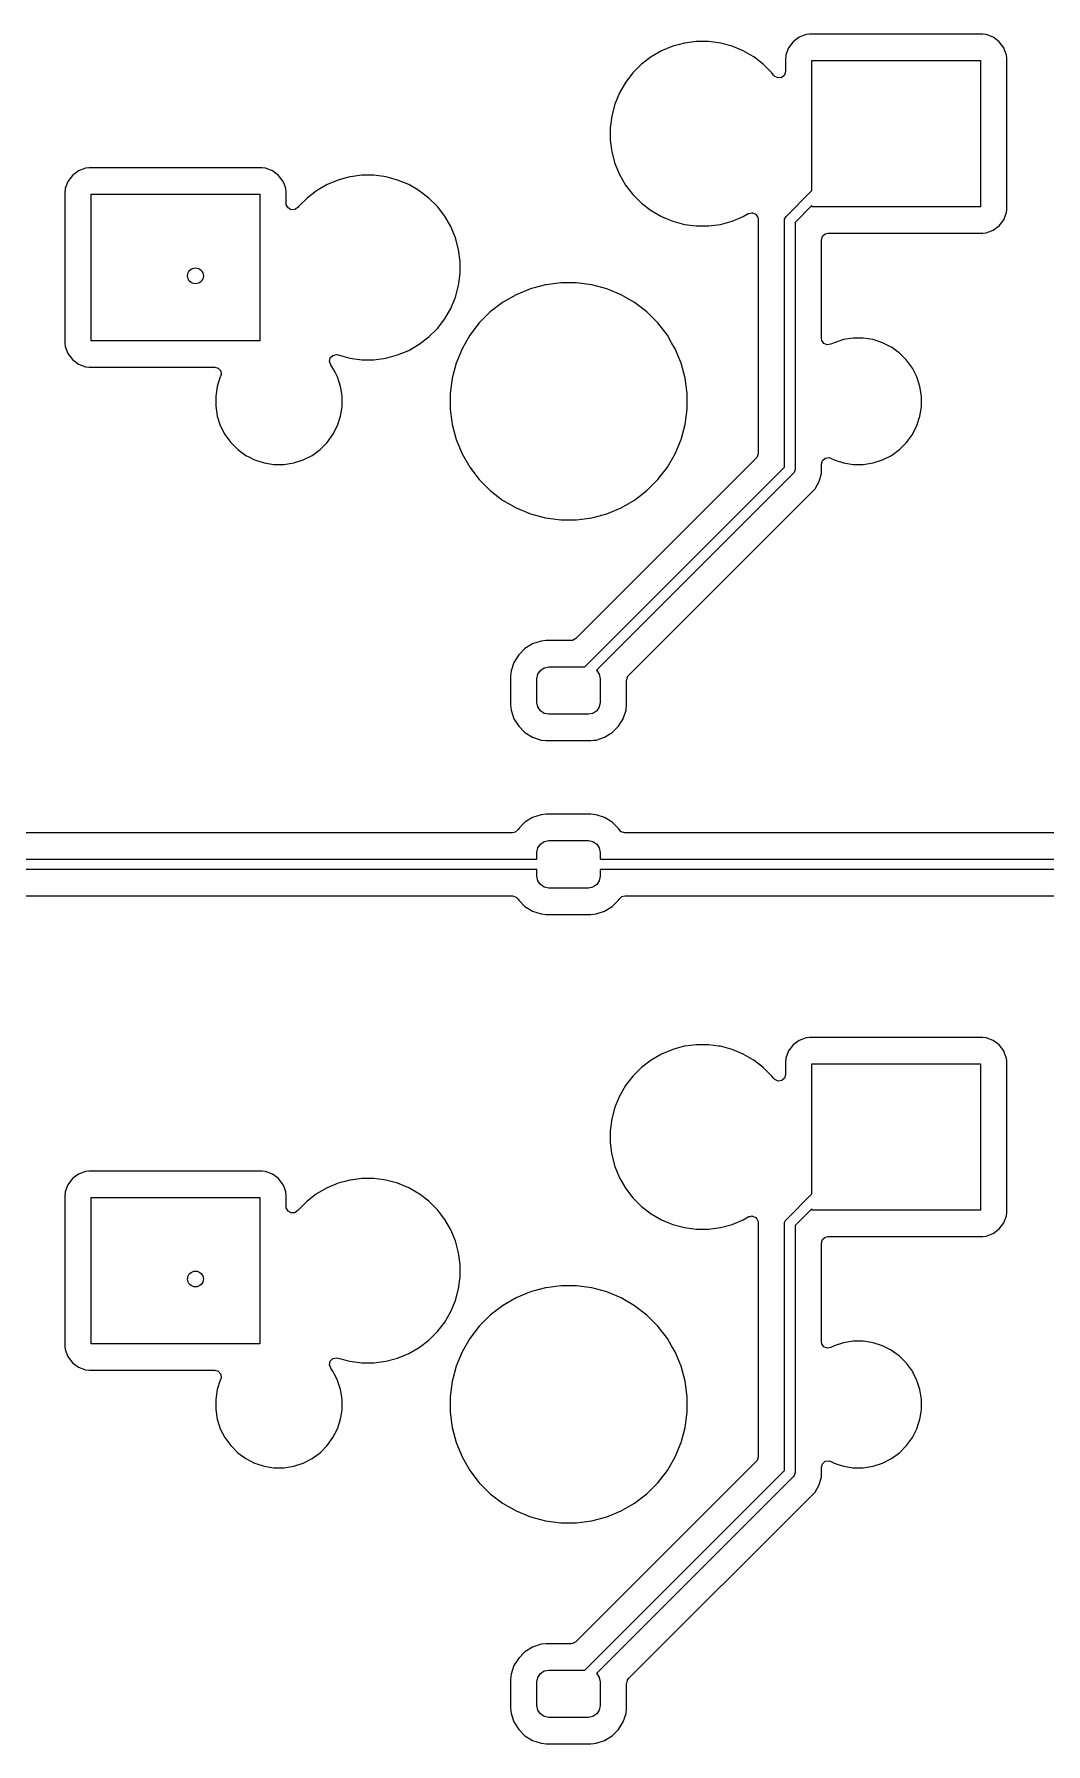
# Model space of a CAD drawing. Extents: x 101 to 185, y -154 to -35.
# Drawn here: x 142.25 to 161.46, y -130.27 to -97.8 of the extents above; entities that cross this region are included whole.
import ezdxf

# ---------------------------------------------------------------- set-up
doc = ezdxf.new("R2010")
doc.units = 0
doc.layers.add('BLACK', color=7, linetype='CONTINUOUS')

msp = doc.modelspace()

# ---------------------------------------------------------------- linework, layer by layer
at = {"layer": 'BLACK', "linetype": 'CONTINUOUS'}
for p, q in [((154.376112, -98.033842), (154.164123, -98.12165)), ((154.504076, -97.999554), (154.376112, -98.033842)), ((154.597762, -97.974452), (154.504076, -97.999554)), ((154.608715, -97.973009), (154.597762, -97.974452)), ((154.825258, -97.9445), (154.608715, -97.973009)), ((154.825266, -97.9445), (154.825258, -97.9445)), ((155.054734, -97.9445), (154.825266, -97.9445)), ((155.054741, -97.9445), (155.054734, -97.9445)), ((155.244215, -97.969446), (155.054741, -97.9445)), ((155.282238, -97.974452), (155.244215, -97.969446)), ((155.503887, -98.033842), (155.282238, -97.974452)), ((155.715876, -98.12165), (155.503887, -98.033842)), ((156.662452, -97.947455), (156.576206, -98.062664)), ((156.662455, -97.947452), (156.662452, -97.947455)), ((156.777664, -97.861206), (156.662455, -97.947452)), ((156.777671, -97.861202), (156.777664, -97.861206)), ((156.912516, -97.810908), (156.777671, -97.861202)), ((156.972123, -97.804501), (156.912516, -97.810908)), ((156.972129, -97.8045), (156.972123, -97.804501)), ((160.267864, -97.8045), (156.972129, -97.8045)), ((160.267873, -97.8045), (160.267864, -97.8045)), ((160.267881, -97.8045), (160.267873, -97.8045)), ((160.267883, -97.804501), (160.267881, -97.8045)), ((160.327483, -97.810908), (160.267883, -97.804501)), ((160.462328, -97.861202), (160.327482, -97.810908)), ((160.327482, -97.810908), (160.327483, -97.810908)), ((160.462335, -97.861206), (160.462328, -97.861202)), ((160.577544, -97.947452), (160.462335, -97.861206)), ((160.577547, -97.947455), (160.577544, -97.947452)), ((160.663793, -98.062664), (160.577547, -97.947455)), ((153.965382, -98.236392), (153.783338, -98.376081)), ((154.164109, -98.121657), (153.965382, -98.236392)), ((154.164123, -98.12165), (154.164109, -98.121657)), ((155.715888, -98.121656), (155.715876, -98.12165)), ((155.847283, -98.197517), (155.715888, -98.121656)), ((155.914617, -98.236392), (155.847283, -98.197517)), ((156.096661, -98.376081), (155.914617, -98.236392)), ((156.519501, -98.257123), (156.5195, -98.257135)), ((156.5195, -98.257135), (156.5195, -98.512642)), ((156.521729, -98.236392), (156.519501, -98.257123)), ((156.525908, -98.197517), (156.521729, -98.236392)), ((156.576202, -98.062671), (156.525908, -98.197517)), ((156.576206, -98.062664), (156.576202, -98.062671)), ((157.02, -100.775578), (157.02, -98.305)), ((157.02, -98.305), (160.22, -98.305)), ((160.22, -98.305), (160.22, -101.085)), ((160.663797, -98.062671), (160.663793, -98.062664)), ((160.685794, -98.12165), (160.663797, -98.062671)), ((160.714091, -98.197517), (160.685794, -98.12165)), ((160.720497, -98.257116), (160.714091, -98.197517)), ((160.720498, -98.257123), (160.720497, -98.257116)), ((160.720499, -98.257129), (160.720498, -98.257123)), ((160.720499, -99.580266), (160.720499, -98.257129)), ((153.621081, -98.538338), (153.481392, -98.720382)), ((153.783338, -98.376081), (153.621081, -98.538338)), ((156.09667, -98.376089), (156.096661, -98.376081)), ((156.258912, -98.538331), (156.09667, -98.376089)), ((156.258915, -98.538335), (156.258912, -98.538331)), ((156.258919, -98.538339), (156.258915, -98.538335)), ((156.290642, -98.579681), (156.258919, -98.538339)), ((156.297125, -98.58813), (156.290642, -98.579681)), ((156.314297, -98.606355), (156.297125, -98.58813)), ((156.377853, -98.63538), (156.314297, -98.606355)), ((156.447011, -98.625436), (156.377853, -98.63538)), ((156.499815, -98.579681), (156.447011, -98.625436)), ((156.5195, -98.512642), (156.499815, -98.579681)), ((153.36665, -98.919123), (153.278842, -99.131112)), ((153.366657, -98.919109), (153.36665, -98.919123)), ((153.481392, -98.720382), (153.366657, -98.919109)), ((153.278842, -99.131112), (153.219453, -99.352759)), ((153.219451, -99.35277), (153.1895, -99.580258)), ((153.1895, -99.580258), (153.1895, -99.809741)), ((153.219453, -99.352759), (153.219451, -99.35277)), ((160.7205, -100.797135), (160.720499, -99.580266)), ((153.1895, -99.809741), (153.214446, -99.999215)), ((153.214446, -99.999215), (153.219452, -100.037238)), ((153.219452, -100.037238), (153.219453, -100.03724)), ((153.219453, -100.03724), (153.278842, -100.258887)), ((153.278842, -100.258887), (153.36665, -100.470876)), ((142.893202, -100.602671), (142.842908, -100.737517)), ((142.893206, -100.602664), (142.893202, -100.602671)), ((142.979452, -100.487455), (142.893206, -100.602664)), ((142.979455, -100.487452), (142.979452, -100.487455)), ((143.094664, -100.401206), (142.979455, -100.487452)), ((143.094671, -100.401202), (143.094664, -100.401206)), ((143.229516, -100.350908), (143.094671, -100.401202)), ((143.289123, -100.344501), (143.229516, -100.350908)), ((143.289129, -100.3445), (143.289123, -100.344501)), ((146.584864, -100.3445), (143.289129, -100.3445)), ((146.584873, -100.3445), (146.584864, -100.3445)), ((146.584881, -100.3445), (146.584873, -100.3445)), ((146.584883, -100.344501), (146.584881, -100.3445)), ((146.644483, -100.350908), (146.584883, -100.344501)), ((146.779328, -100.401202), (146.644482, -100.350908)), ((146.644482, -100.350908), (146.644483, -100.350908)), ((146.779335, -100.401206), (146.779328, -100.401202)), ((146.894544, -100.487452), (146.779335, -100.401206)), ((146.894547, -100.487455), (146.894544, -100.487452)), ((146.980793, -100.602664), (146.894547, -100.487455)), ((146.980797, -100.602671), (146.980793, -100.602664)), ((147.002794, -100.66165), (146.980797, -100.602671)), ((148.026112, -100.573842), (147.814123, -100.66165)), ((148.154076, -100.539554), (148.026112, -100.573842)), ((148.247762, -100.514452), (148.154076, -100.539554)), ((148.258715, -100.513009), (148.247762, -100.514452)), ((148.475258, -100.4845), (148.258715, -100.513009)), ((148.475266, -100.4845), (148.475258, -100.4845)), ((148.704734, -100.4845), (148.475266, -100.4845)), ((148.704741, -100.4845), (148.704734, -100.4845)), ((148.894215, -100.509446), (148.704741, -100.4845)), ((148.932238, -100.514452), (148.894215, -100.509446)), ((149.133069, -100.568264), (148.932238, -100.514452)), ((149.153887, -100.573842), (149.133069, -100.568264)), ((149.365876, -100.66165), (149.153887, -100.573842)), ((153.36665, -100.470876), (153.366657, -100.47089)), ((153.366657, -100.47089), (153.481392, -100.669617)), ((142.836501, -100.797123), (142.8365, -100.797135)), ((142.8365, -100.797135), (142.8365, -103.67287)), ((142.838729, -100.776392), (142.836501, -100.797123)), ((142.842908, -100.737517), (142.838729, -100.776392)), ((143.337, -103.625), (143.337, -100.845)), ((143.337, -100.845), (146.537, -100.845)), ((146.537, -100.845), (146.537, -103.625)), ((147.031091, -100.737517), (147.002794, -100.66165)), ((147.037497, -100.797116), (147.031091, -100.737517)), ((147.037498, -100.797123), (147.037497, -100.797116)), ((147.037499, -100.797129), (147.037498, -100.797123)), ((147.037499, -101.017457), (147.037499, -100.797129)), ((147.433338, -100.916081), (147.271089, -101.07833)), ((147.615382, -100.776392), (147.433338, -100.916081)), ((147.814109, -100.661657), (147.615382, -100.776392)), ((147.814123, -100.66165), (147.814109, -100.661657)), ((149.365888, -100.661656), (149.365876, -100.66165)), ((149.53738, -100.760667), (149.365888, -100.661656)), ((149.564617, -100.776392), (149.53738, -100.760667)), ((149.746661, -100.916081), (149.564617, -100.776392)), ((149.74667, -100.916089), (149.746661, -100.916081)), ((149.908911, -101.07833), (149.74667, -100.916089)), ((153.481392, -100.669617), (153.621081, -100.851661)), ((153.621081, -100.851661), (153.621089, -100.85167)), ((153.621089, -100.85167), (153.78333, -101.013911)), ((156.528289, -101.267289), (157.02, -100.775578)), ((160.7205, -101.132873), (160.7205, -100.797135)), ((147.040027, -101.04237), (147.037499, -101.017457)), ((147.072779, -101.104087), (147.040027, -101.04237)), ((147.133699, -101.138301), (147.072779, -101.104087)), ((147.203445, -101.134147), (147.133699, -101.138301)), ((147.259872, -101.092946), (147.203445, -101.134147)), ((147.271081, -101.078339), (147.259872, -101.092946)), ((147.271082, -101.078338), (147.271081, -101.078339)), ((147.271087, -101.078331), (147.271082, -101.078338)), ((147.271089, -101.07833), (147.271087, -101.078331)), ((149.908918, -101.078338), (149.908911, -101.07833)), ((149.908919, -101.078339), (149.908918, -101.078338)), ((149.928676, -101.104087), (149.908919, -101.078339)), ((150.048607, -101.260382), (149.928676, -101.104087)), ((150.048608, -101.260385), (150.048607, -101.260382)), ((150.048611, -101.260388), (150.048608, -101.260385)), ((150.163344, -101.459112), (150.048611, -101.260388)), ((153.78333, -101.013911), (153.783338, -101.013918)), ((153.783338, -101.013918), (153.965382, -101.153607)), ((153.965382, -101.153607), (153.965385, -101.153608)), ((153.965385, -101.153608), (153.965388, -101.153611)), ((153.965388, -101.153611), (154.164112, -101.268344)), ((154.164112, -101.268344), (154.164117, -101.268346)), ((154.164117, -101.268346), (154.164123, -101.268349)), ((154.164123, -101.268349), (154.25548, -101.30619)), ((155.503887, -101.356158), (155.715888, -101.268344)), ((155.715888, -101.268344), (155.812502, -101.212564)), ((155.812502, -101.212564), (155.818398, -101.211133)), ((155.818398, -101.211133), (155.822986, -101.207158)), ((155.822986, -101.207158), (155.851954, -101.202992)), ((155.851954, -101.202992), (155.880399, -101.196092)), ((155.880399, -101.196092), (155.886136, -101.198077)), ((155.886136, -101.198077), (155.892145, -101.197214)), ((155.892145, -101.197214), (155.918764, -101.20937)), ((155.918764, -101.20937), (155.946426, -101.218944)), ((155.946426, -101.218944), (155.950178, -101.223716)), ((155.950178, -101.223716), (155.955701, -101.226238)), ((155.955701, -101.226238), (155.971525, -101.25086)), ((155.971525, -101.25086), (155.989616, -101.273865)), ((155.989616, -101.273865), (155.991032, -101.281213)), ((155.991032, -101.281213), (155.993476, -101.285016)), ((155.993476, -101.285016), (155.998498, -101.319948)), ((156.500921, -101.318491), (156.515853, -101.282443)), ((156.515853, -101.282443), (156.528289, -101.267289)), ((157.02, -101.058422), (156.699, -101.379422)), ((157.02, -101.085), (157.02, -101.058422)), ((160.22, -101.085), (157.02, -101.085)), ((160.663796, -101.327331), (160.714091, -101.192483)), ((160.714091, -101.192483), (160.7205, -101.132873)), ((150.251158, -101.671113), (150.163344, -101.459112)), ((154.25548, -101.30619), (154.376113, -101.356158)), ((154.376113, -101.356158), (154.597762, -101.415548)), ((154.597762, -101.415548), (154.825266, -101.4455)), ((154.825266, -101.4455), (154.825273, -101.4455)), ((154.825273, -101.4455), (155.054727, -101.4455)), ((155.054727, -101.4455), (155.054734, -101.4455)), ((155.054734, -101.4455), (155.282238, -101.415548)), ((155.282238, -101.415548), (155.503887, -101.356158)), ((155.998498, -101.319948), (155.998499, -101.319951)), ((155.998499, -101.319951), (155.998499, -101.417057)), ((155.998499, -101.417057), (155.998499, -101.417059)), ((155.998499, -101.417059), (155.9985, -101.427053)), ((155.9985, -101.427053), (155.9985, -105.769652)), ((156.499, -101.338), (156.500921, -101.318491)), ((156.499, -106.028328), (156.499, -101.338)), ((156.699, -101.379422), (156.699, -106.06975)), ((157.219185, -101.64246), (157.271989, -101.596705)), ((157.271989, -101.596705), (157.3235, -101.585499)), ((157.3235, -101.585499), (160.267871, -101.585499)), ((160.267871, -101.585499), (160.267872, -101.585499)), ((160.267872, -101.585499), (160.327483, -101.579091)), ((160.327483, -101.579091), (160.462331, -101.528796)), ((160.462331, -101.528796), (160.577546, -101.442546)), ((160.577546, -101.442546), (160.663796, -101.327331)), ((150.310548, -101.892762), (150.251158, -101.671113)), ((150.3405, -102.120266), (150.310548, -101.892762)), ((157.1995, -101.709499), (157.219185, -101.64246)), ((157.1995, -103.582219), (157.1995, -101.709499)), ((150.3405, -102.349734), (150.3405, -102.120266)), ((150.251158, -102.798887), (150.310548, -102.577238)), ((150.310548, -102.577238), (150.3405, -102.349734)), ((151.960007, -102.563007), (151.722953, -102.626525)), ((151.974085, -102.561153), (151.960007, -102.563007)), ((152.252486, -102.5245), (151.974085, -102.561153)), ((152.252494, -102.5245), (152.252486, -102.5245)), ((152.547506, -102.5245), (152.252494, -102.5245)), ((152.547513, -102.5245), (152.547506, -102.5245)), ((152.791113, -102.556571), (152.547513, -102.5245)), ((152.839993, -102.563007), (152.791113, -102.556571)), ((153.124952, -102.639361), (152.839993, -102.563007)), ((150.163344, -103.010888), (150.251158, -102.798887)), ((151.147006, -102.899761), (150.912959, -103.079352)), ((151.402489, -102.752258), (151.147006, -102.899761)), ((151.402499, -102.752254), (151.402489, -102.752258)), ((151.675038, -102.639364), (151.402499, -102.752254)), ((151.675048, -102.639361), (151.675038, -102.639364)), ((151.722953, -102.626525), (151.675048, -102.639361)), ((153.124954, -102.639362), (153.124952, -102.639361)), ((153.124961, -102.639364), (153.124954, -102.639362)), ((153.3975, -102.752254), (153.124961, -102.639364)), ((153.39751, -102.752258), (153.3975, -102.752254)), ((153.652993, -102.899761), (153.39751, -102.752258)), ((153.88704, -103.079352), (153.652993, -102.899761)), ((149.908919, -103.391661), (150.048611, -103.209612)), ((150.048611, -103.209612), (150.163344, -103.010888)), ((150.912952, -103.079358), (150.704358, -103.287952)), ((150.912959, -103.079352), (150.912952, -103.079358)), ((153.887047, -103.079358), (153.88704, -103.079352)), ((154.095641, -103.287952), (153.887047, -103.079358)), ((149.564612, -103.693611), (149.746661, -103.553919)), ((149.746661, -103.553919), (149.746665, -103.553914)), ((149.746665, -103.553914), (149.74667, -103.553911)), ((149.74667, -103.553911), (149.908911, -103.39167)), ((149.908911, -103.39167), (149.908914, -103.391665)), ((149.908914, -103.391665), (149.908919, -103.391661)), ((150.524761, -103.522006), (150.377258, -103.777489)), ((150.704352, -103.287959), (150.524761, -103.522006)), ((150.704358, -103.287952), (150.704352, -103.287959)), ((154.095647, -103.287959), (154.095641, -103.287952)), ((154.275238, -103.522006), (154.095647, -103.287959)), ((154.356325, -103.662454), (154.275238, -103.522006)), ((142.8365, -103.67287), (142.836501, -103.672876)), ((142.836501, -103.672876), (142.842908, -103.732483)), ((142.842908, -103.732483), (142.893202, -103.867328)), ((142.893202, -103.867328), (142.893206, -103.867335)), ((142.893206, -103.867335), (142.979452, -103.982544)), ((146.537, -103.625), (143.337, -103.625)), ((149.153887, -103.896158), (149.365888, -103.808344)), ((149.365888, -103.808344), (149.564612, -103.693611)), ((150.377254, -103.777499), (150.264364, -104.050038)), ((150.377258, -103.777489), (150.377254, -103.777499)), ((154.422743, -103.777493), (154.356325, -103.662454)), ((154.535639, -104.050048), (154.422743, -103.777493)), ((157.206128, -103.622216), (157.1995, -103.582219)), ((157.246384, -103.679323), (157.206128, -103.622216)), ((157.311124, -103.7056), (157.246384, -103.679323)), ((157.379794, -103.692704), (157.311124, -103.7056)), ((157.43916, -103.662455), (157.379794, -103.692704)), ((157.618881, -103.604059), (157.43916, -103.662455)), ((157.805514, -103.5745), (157.618881, -103.604059)), ((157.805519, -103.5745), (157.805514, -103.5745)), ((157.994481, -103.5745), (157.805519, -103.5745)), ((157.994486, -103.5745), (157.994481, -103.5745)), ((158.181118, -103.604059), (157.994486, -103.5745)), ((158.360836, -103.662454), (158.181118, -103.604059)), ((158.498274, -103.732483), (158.360836, -103.662454)), ((158.529199, -103.74824), (158.498274, -103.732483)), ((158.682073, -103.85931), (158.529199, -103.74824)), ((158.81569, -103.992927), (158.682073, -103.85931)), ((142.979452, -103.982544), (142.979455, -103.982547)), ((142.979455, -103.982547), (143.094664, -104.068793)), ((143.094664, -104.068793), (143.094671, -104.068797)), ((143.094671, -104.068797), (143.229517, -104.119091)), ((143.229517, -104.119091), (143.229516, -104.119091)), ((143.229516, -104.119091), (143.236444, -104.119835)), ((143.236444, -104.119835), (143.289127, -104.1255)), ((143.289127, -104.1255), (145.681234, -104.125499)), ((145.681234, -104.125499), (145.748273, -104.145184)), ((145.748273, -104.145184), (145.794028, -104.197987)), ((145.794028, -104.197987), (145.803972, -104.267146)), ((147.859418, -104.019625), (147.875243, -103.951571)), ((147.882897, -104.085429), (147.859418, -104.019625)), ((147.875243, -103.951571), (147.925349, -103.902876)), ((147.92676, -104.145801), (147.882897, -104.085429)), ((147.925349, -103.902876), (147.993827, -103.889)), ((147.96729, -104.225347), (147.92676, -104.145801)), ((147.993827, -103.889), (148.023083, -103.895128)), ((148.023083, -103.895128), (148.026089, -103.896148)), ((148.026089, -103.896148), (148.026113, -103.896158)), ((148.026113, -103.896158), (148.247762, -103.955548)), ((148.247762, -103.955548), (148.475266, -103.9855)), ((148.475266, -103.9855), (148.475273, -103.9855)), ((148.475273, -103.9855), (148.704727, -103.9855)), ((148.704727, -103.9855), (148.704734, -103.9855)), ((148.704734, -103.9855), (148.932238, -103.955548)), ((148.932238, -103.955548), (149.153887, -103.896158)), ((150.264361, -104.050048), (150.193593, -104.314162)), ((150.264364, -104.050038), (150.264361, -104.050048)), ((154.611993, -104.335007), (154.535639, -104.050048)), ((158.92676, -104.145801), (158.81569, -103.992927)), ((158.96729, -104.225347), (158.92676, -104.145801)), ((145.729059, -104.493881), (145.6995, -104.680513)), ((145.787455, -104.314162), (145.729059, -104.493881)), ((145.791721, -104.30579), (145.787455, -104.314162)), ((145.803972, -104.267146), (145.791721, -104.30579)), ((148.012545, -104.314163), (147.96729, -104.225347)), ((148.012545, -104.314165), (148.012545, -104.314163)), ((148.012547, -104.314168), (148.012545, -104.314165)), ((148.043846, -104.410497), (148.012547, -104.314168)), ((148.07094, -104.493881), (148.043846, -104.410497)), ((148.092101, -104.627486), (148.07094, -104.493881)), ((150.188006, -104.335015), (150.1495, -104.627486)), ((150.188008, -104.335004), (150.188006, -104.335015)), ((150.193593, -104.314162), (150.188008, -104.335004)), ((154.6505, -104.627494), (154.611993, -104.335007)), ((159.012545, -104.314163), (158.96729, -104.225347)), ((159.012545, -104.314165), (159.012545, -104.314163)), ((159.012547, -104.314168), (159.012545, -104.314165)), ((159.043846, -104.410497), (159.012547, -104.314168)), ((159.07094, -104.493881), (159.043846, -104.410497)), ((159.1005, -104.680513), (159.07094, -104.493881)), ((145.6995, -104.680513), (145.6995, -104.869486)), ((148.094532, -104.642833), (148.092101, -104.627486)), ((148.1005, -104.680513), (148.094532, -104.642833)), ((148.1005, -104.869486), (148.1005, -104.680513)), ((150.1495, -104.627486), (150.1495, -104.922513)), ((154.6505, -104.922506), (154.6505, -104.627494)), ((159.1005, -104.869486), (159.1005, -104.680513)), ((145.6995, -104.869486), (145.729059, -105.056118)), ((145.729059, -105.056118), (145.787454, -105.235836)), ((148.012547, -105.235832), (148.07094, -105.056118)), ((148.07094, -105.056118), (148.092501, -104.919987)), ((148.092501, -104.919987), (148.1005, -104.869486)), ((150.1495, -104.922513), (150.181571, -105.166113)), ((150.181571, -105.166113), (150.188007, -105.214993)), ((154.611993, -105.214993), (154.6505, -104.922506)), ((159.012547, -105.235832), (159.07094, -105.056118)), ((159.07094, -105.056118), (159.092501, -104.919987)), ((159.092501, -104.919987), (159.1005, -104.869486)), ((145.787454, -105.235836), (145.87324, -105.404199)), ((145.87324, -105.404199), (145.98431, -105.557073)), ((147.81569, -105.557073), (147.92676, -105.404199)), ((147.92676, -105.404199), (148.012547, -105.235832)), ((150.188007, -105.214993), (150.264361, -105.499951)), ((150.264361, -105.499951), (150.264364, -105.499961)), ((150.264364, -105.499961), (150.377254, -105.7725)), ((154.422743, -105.772507), (154.535639, -105.499952)), ((154.535639, -105.499952), (154.611993, -105.214993)), ((158.81569, -105.557073), (158.92676, -105.404199)), ((158.92676, -105.404199), (159.012547, -105.235832)), ((145.98431, -105.557073), (146.117927, -105.69069)), ((146.117927, -105.69069), (146.270801, -105.80176)), ((146.270801, -105.80176), (146.339357, -105.836691)), ((147.360832, -105.887547), (147.529199, -105.80176)), ((147.529199, -105.80176), (147.682073, -105.69069)), ((147.682073, -105.69069), (147.81569, -105.557073)), ((150.377254, -105.7725), (150.377258, -105.77251)), ((150.377258, -105.77251), (150.524761, -106.027993)), ((154.275238, -106.027994), (154.422743, -105.772507)), ((155.9985, -105.769652), (155.978815, -105.836691)), ((158.360832, -105.887547), (158.529199, -105.80176)), ((158.529199, -105.80176), (158.682073, -105.69069)), ((158.682073, -105.69069), (158.81569, -105.557073)), ((146.339357, -105.836691), (146.439163, -105.887545)), ((146.439163, -105.887545), (146.439165, -105.887545)), ((146.439165, -105.887545), (146.439168, -105.887547)), ((146.439168, -105.887547), (146.479775, -105.900741)), ((146.479775, -105.900741), (146.618881, -105.94594)), ((146.618881, -105.94594), (146.805514, -105.9755)), ((146.805514, -105.9755), (146.805519, -105.9755)), ((146.805519, -105.9755), (146.994486, -105.9755)), ((146.994486, -105.9755), (147.181118, -105.94594)), ((147.181118, -105.94594), (147.360832, -105.887547)), ((150.524761, -106.027993), (150.704352, -106.26204)), ((155.962181, -105.857333), (152.537582, -109.281931)), ((152.708578, -109.81875), (156.499, -106.028328)), ((156.669711, -106.140461), (152.928956, -109.881215)), ((154.095646, -106.262042), (154.275238, -106.027994)), ((155.978815, -105.836691), (155.962181, -105.857333)), ((156.682147, -106.125307), (156.669711, -106.140461)), ((156.697079, -106.089259), (156.682147, -106.125307)), ((156.699, -106.06975), (156.697079, -106.089259)), ((157.158577, -106.301534), (157.199501, -106.148807)), ((157.1995, -105.96778), (157.219185, -105.900741)), ((157.1995, -105.983079), (157.1995, -105.96778)), ((157.199501, -105.983097), (157.1995, -105.983079)), ((157.199501, -105.990692), (157.199501, -105.983097)), ((157.199501, -106.148807), (157.199501, -105.990692)), ((157.219185, -105.900741), (157.271989, -105.854986)), ((157.271989, -105.854986), (157.341147, -105.845042)), ((157.341147, -105.845042), (157.379794, -105.857294)), ((157.379794, -105.857294), (157.383946, -105.85941)), ((157.383946, -105.85941), (157.439163, -105.887545)), ((157.439163, -105.887545), (157.439165, -105.887545)), ((157.439165, -105.887545), (157.439168, -105.887547)), ((157.439168, -105.887547), (157.479775, -105.900741)), ((157.479775, -105.900741), (157.618881, -105.94594)), ((157.618881, -105.94594), (157.805514, -105.9755)), ((157.805514, -105.9755), (157.805519, -105.9755)), ((157.805519, -105.9755), (157.994486, -105.9755)), ((157.994486, -105.9755), (158.181118, -105.94594)), ((158.181118, -105.94594), (158.360832, -105.887547)), ((150.704352, -106.26204), (150.704358, -106.262047)), ((150.704358, -106.262047), (150.912952, -106.470641)), ((150.912952, -106.470641), (150.912959, -106.470647)), ((150.912959, -106.470647), (151.147006, -106.650238)), ((153.536813, -109.981171), (157.07952, -106.438466)), ((153.652994, -106.650238), (153.887042, -106.470646)), ((153.887042, -106.470646), (154.095646, -106.262042)), ((157.07952, -106.438466), (157.158577, -106.301534)), ((151.147006, -106.650238), (151.402489, -106.797741)), ((151.402489, -106.797741), (151.40249, -106.797741)), ((151.40249, -106.797741), (151.402493, -106.797743)), ((151.402493, -106.797743), (151.675048, -106.910639)), ((153.124952, -106.910639), (153.397507, -106.797743)), ((153.397507, -106.797743), (153.652994, -106.650238)), ((151.675048, -106.910639), (151.960007, -106.986993)), ((151.960007, -106.986993), (152.252494, -107.0255)), ((152.252494, -107.0255), (152.252501, -107.0255)), ((152.252501, -107.0255), (152.547499, -107.0255)), ((152.547499, -107.0255), (152.547506, -107.0255)), ((152.547506, -107.0255), (152.839993, -106.986993)), ((152.839993, -106.986993), (153.124952, -106.910639)), ((151.716294, -109.381751), (151.571959, -109.470779)), ((151.716305, -109.381746), (151.716294, -109.381751)), ((151.877289, -109.328401), (151.716305, -109.381746)), ((151.877292, -109.3284), (151.877289, -109.328401)), ((151.976644, -109.318251), (151.877292, -109.3284)), ((151.976662, -109.31825), (151.976644, -109.318251)), ((152.449901, -109.31825), (151.976662, -109.31825)), ((152.476259, -109.315416), (152.449901, -109.31825)), ((152.537582, -109.281931), (152.476259, -109.315416)), ((151.452029, -109.590709), (151.363001, -109.735044)), ((151.452032, -109.590705), (151.452029, -109.590709)), ((151.571955, -109.470782), (151.452032, -109.590705)), ((151.571959, -109.470779), (151.571955, -109.470782)), ((151.309651, -109.89604), (151.2995, -109.995397)), ((151.2995, -109.995397), (151.2995, -110.542087)), ((151.362996, -109.735055), (151.309651, -109.89604)), ((151.363001, -109.735044), (151.362996, -109.735055)), ((151.8, -110.04375), (151.817127, -109.957646)), ((151.8, -110.49375), (151.8, -110.04375)), ((151.817127, -109.957646), (151.865901, -109.884651)), ((151.865901, -109.884651), (151.938896, -109.835877)), ((151.938896, -109.835877), (152.025, -109.81875)), ((152.025, -109.81875), (152.708578, -109.81875)), ((152.928956, -109.881215), (152.934099, -109.884651)), ((152.934099, -109.884651), (152.982873, -109.957646)), ((152.982873, -109.957646), (153, -110.04375)), ((153, -110.04375), (153, -110.49375)), ((153.500499, -110.068846), (153.509145, -110.0394)), ((153.509145, -110.0394), (153.515667, -110.00942)), ((153.515667, -110.00942), (153.519419, -110.004406)), ((153.519419, -110.004406), (153.520183, -110.001808)), ((153.520183, -110.001808), (153.525349, -109.995397)), ((153.525349, -109.995397), (153.536813, -109.981171)), ((153.5005, -110.542095), (153.500499, -110.068846)), ((151.2995, -110.542087), (151.299501, -110.542105)), ((151.299501, -110.542105), (151.30965, -110.641457)), ((151.30965, -110.641457), (151.309651, -110.64146)), ((151.309651, -110.64146), (151.362996, -110.802444)), ((151.817127, -110.579854), (151.8, -110.49375)), ((151.865901, -110.652849), (151.817127, -110.579854)), ((151.938896, -110.701623), (151.865901, -110.652849)), ((152.025, -110.71875), (151.938896, -110.701623)), ((152.861104, -110.701623), (152.775, -110.71875)), ((152.934099, -110.652849), (152.861104, -110.701623)), ((152.982873, -110.579854), (152.934099, -110.652849)), ((153, -110.49375), (152.982873, -110.579854)), ((153.437003, -110.802447), (153.490349, -110.641458)), ((153.490349, -110.641458), (153.5005, -110.542095)), ((151.362996, -110.802444), (151.363001, -110.802455)), ((151.363001, -110.802455), (151.452029, -110.94679)), ((151.452029, -110.94679), (151.452032, -110.946794)), ((151.452032, -110.946794), (151.571955, -111.066717)), ((152.775, -110.71875), (152.025, -110.71875)), ((153.228044, -111.066718), (153.347968, -110.946794)), ((153.347968, -110.946794), (153.437003, -110.802447)), ((151.571955, -111.066717), (151.571959, -111.06672)), ((151.571959, -111.06672), (151.716294, -111.155748)), ((151.716294, -111.155748), (151.716297, -111.155749)), ((151.716297, -111.155749), (151.716303, -111.155753)), ((151.716303, -111.155753), (151.877292, -111.209099)), ((151.877292, -111.209099), (151.976655, -111.21925)), ((151.976655, -111.21925), (152.823344, -111.219249)), ((152.823344, -111.219249), (152.823352, -111.219248)), ((152.823352, -111.219248), (152.823355, -111.219248)), ((152.823355, -111.219248), (152.87776, -111.21369)), ((152.87776, -111.21369), (152.922708, -111.209099)), ((152.922708, -111.209099), (153.083697, -111.155753)), ((153.083697, -111.155753), (153.228044, -111.066718)), ((151.877289, -112.628401), (151.716305, -112.681746)), ((151.877292, -112.6284), (151.877289, -112.628401)), ((151.976644, -112.618251), (151.877292, -112.6284)), ((151.976662, -112.61825), (151.976644, -112.618251)), ((152.823346, -112.61825), (151.976662, -112.61825)), ((152.922709, -112.628401), (152.823346, -112.61825)), ((153.083694, -112.681746), (152.922709, -112.628401)), ((151.334996, -112.96825), (134.415004, -112.96825)), ((151.388588, -112.956071), (151.334996, -112.96825)), ((151.440535, -112.909346), (151.388588, -112.956071)), ((151.452031, -112.890706), (151.440535, -112.909346)), ((151.571955, -112.770782), (151.452031, -112.890706)), ((151.571959, -112.770779), (151.571955, -112.770782)), ((151.716294, -112.681751), (151.571959, -112.770779)), ((151.716305, -112.681746), (151.716294, -112.681751)), ((153.083697, -112.681747), (153.083694, -112.681746)), ((153.083699, -112.681748), (153.083697, -112.681747)), ((153.083705, -112.681751), (153.083699, -112.681748)), ((153.22804, -112.770779), (153.083705, -112.681751)), ((153.228044, -112.770782), (153.22804, -112.770779)), ((153.347968, -112.890706), (153.228044, -112.770782)), ((153.359465, -112.909346), (153.347968, -112.890706)), ((153.397965, -112.948565), (153.359465, -112.909346)), ((153.465004, -112.96825), (153.397965, -112.948565)), ((170.384996, -112.96825), (153.465004, -112.96825)), ((151.8, -113.34375), (151.817127, -113.257646)), ((151.817127, -113.257646), (151.865901, -113.184651)), ((151.865901, -113.184651), (151.938896, -113.135877)), ((151.938896, -113.135877), (152.025, -113.11875)), ((152.025, -113.11875), (152.775, -113.11875)), ((152.775, -113.11875), (152.861104, -113.135877)), ((152.861104, -113.135877), (152.934099, -113.184651)), ((152.934099, -113.184651), (152.982873, -113.257646)), ((152.982873, -113.257646), (153, -113.34375)), ((133.95, -113.46875), (151.8, -113.46875)), ((151.8, -113.46875), (151.8, -113.34375)), ((153, -113.34375), (153, -113.46875)), ((153, -113.46875), (170.85, -113.46875)), ((151.8, -113.66875), (133.95, -113.66875)), ((151.8, -113.79375), (151.8, -113.66875)), ((151.817127, -113.879854), (151.8, -113.79375)), ((151.865901, -113.952849), (151.817127, -113.879854)), ((152.982873, -113.879854), (152.934099, -113.952849)), ((153, -113.79375), (152.982873, -113.879854)), ((170.85, -113.66875), (153, -113.66875)), ((153, -113.66875), (153, -113.79375)), ((134.415004, -114.16925), (151.334996, -114.16925)), ((151.334996, -114.16925), (151.402035, -114.188935)), ((151.402035, -114.188935), (151.440535, -114.228154)), ((151.440535, -114.228154), (151.452031, -114.246793)), ((151.452031, -114.246793), (151.571955, -114.366717)), ((151.938896, -114.001623), (151.865901, -113.952849)), ((152.025, -114.01875), (151.938896, -114.001623)), ((152.775, -114.01875), (152.025, -114.01875)), ((152.861104, -114.001623), (152.775, -114.01875)), ((152.934099, -113.952849), (152.861104, -114.001623)), ((153.228044, -114.366718), (153.347968, -114.246794)), ((153.347968, -114.246794), (153.359465, -114.228153)), ((153.359465, -114.228153), (153.411412, -114.181429)), ((153.411412, -114.181429), (153.465004, -114.16925)), ((153.465004, -114.16925), (170.384996, -114.16925)), ((151.571955, -114.366717), (151.571959, -114.36672)), ((151.571959, -114.36672), (151.716294, -114.455748)), ((151.716294, -114.455748), (151.716297, -114.455749)), ((151.716297, -114.455749), (151.716303, -114.455753)), ((151.716303, -114.455753), (151.877292, -114.509099)), ((151.877292, -114.509099), (151.976655, -114.51925)), ((151.976655, -114.51925), (152.823344, -114.519249)), ((152.823344, -114.519249), (152.823352, -114.519248)), ((152.823352, -114.519248), (152.823355, -114.519248)), ((152.823355, -114.519248), (152.87776, -114.51369)), ((152.87776, -114.51369), (152.922708, -114.509099)), ((152.922708, -114.509099), (153.083697, -114.455753)), ((153.083697, -114.455753), (153.228044, -114.366718)), ((156.912516, -116.860908), (156.777671, -116.911202)), ((156.972123, -116.854501), (156.912516, -116.860908)), ((156.972129, -116.8545), (156.972123, -116.854501)), ((160.267864, -116.8545), (156.972129, -116.8545)), ((160.267873, -116.8545), (160.267864, -116.8545)), ((160.267881, -116.8545), (160.267873, -116.8545)), ((160.267883, -116.854501), (160.267881, -116.8545)), ((160.327483, -116.860908), (160.267883, -116.854501)), ((160.462328, -116.911202), (160.327482, -116.860908)), ((160.327482, -116.860908), (160.327483, -116.860908)), ((154.164109, -117.171657), (153.965382, -117.286392)), ((154.164123, -117.17165), (154.164109, -117.171657)), ((154.376112, -117.083842), (154.164123, -117.17165)), ((154.504076, -117.049554), (154.376112, -117.083842)), ((154.597762, -117.024452), (154.504076, -117.049554)), ((154.608715, -117.023009), (154.597762, -117.024452)), ((154.825258, -116.9945), (154.608715, -117.023009)), ((154.825266, -116.9945), (154.825258, -116.9945)), ((155.054734, -116.9945), (154.825266, -116.9945)), ((155.054741, -116.9945), (155.054734, -116.9945)), ((155.244215, -117.019446), (155.054741, -116.9945)), ((155.282238, -117.024452), (155.244215, -117.019446)), ((155.503887, -117.083842), (155.282238, -117.024452)), ((155.715876, -117.17165), (155.503887, -117.083842)), ((155.715888, -117.171656), (155.715876, -117.17165)), ((155.847283, -117.247517), (155.715888, -117.171656)), ((156.576202, -117.112671), (156.525908, -117.247517)), ((156.576206, -117.112664), (156.576202, -117.112671)), ((156.662452, -116.997455), (156.576206, -117.112664)), ((156.662455, -116.997452), (156.662452, -116.997455)), ((156.777664, -116.911206), (156.662455, -116.997452)), ((156.777671, -116.911202), (156.777664, -116.911206)), ((160.462335, -116.911206), (160.462328, -116.911202)), ((160.577544, -116.997452), (160.462335, -116.911206)), ((160.577547, -116.997455), (160.577544, -116.997452)), ((160.663793, -117.112664), (160.577547, -116.997455)), ((160.663797, -117.112671), (160.663793, -117.112664)), ((160.685794, -117.17165), (160.663797, -117.112671)), ((160.714091, -117.247517), (160.685794, -117.17165)), ((153.783338, -117.426081), (153.621081, -117.588338)), ((153.965382, -117.286392), (153.783338, -117.426081)), ((155.914617, -117.286392), (155.847283, -117.247517)), ((156.096661, -117.426081), (155.914617, -117.286392)), ((156.09667, -117.426089), (156.096661, -117.426081)), ((156.258912, -117.588331), (156.09667, -117.426089)), ((156.519501, -117.307123), (156.5195, -117.307135)), ((156.5195, -117.307135), (156.5195, -117.562642)), ((156.521729, -117.286392), (156.519501, -117.307123)), ((156.525908, -117.247517), (156.521729, -117.286392)), ((157.02, -119.825578), (157.02, -117.355)), ((157.02, -117.355), (160.22, -117.355)), ((160.22, -117.355), (160.22, -120.135)), ((160.720497, -117.307116), (160.714091, -117.247517)), ((160.720498, -117.307123), (160.720497, -117.307116)), ((160.720499, -117.307129), (160.720498, -117.307123)), ((160.720499, -118.630266), (160.720499, -117.307129)), ((153.481392, -117.770382), (153.366657, -117.969109)), ((153.621081, -117.588338), (153.481392, -117.770382)), ((156.258915, -117.588335), (156.258912, -117.588331)), ((156.258919, -117.588339), (156.258915, -117.588335)), ((156.290642, -117.629681), (156.258919, -117.588339)), ((156.297125, -117.63813), (156.290642, -117.629681)), ((156.314297, -117.656355), (156.297125, -117.63813)), ((156.377853, -117.68538), (156.314297, -117.656355)), ((156.447011, -117.675436), (156.377853, -117.68538)), ((156.499815, -117.629681), (156.447011, -117.675436)), ((156.5195, -117.562642), (156.499815, -117.629681)), ((153.36665, -117.969123), (153.278842, -118.181112)), ((153.366657, -117.969109), (153.36665, -117.969123)), ((153.219451, -118.40277), (153.1895, -118.630258)), ((153.219453, -118.402759), (153.219451, -118.40277)), ((153.278842, -118.181112), (153.219453, -118.402759)), ((153.1895, -118.630258), (153.1895, -118.859741)), ((160.7205, -119.847135), (160.720499, -118.630266)), ((153.1895, -118.859741), (153.214446, -119.049215)), ((153.214446, -119.049215), (153.219452, -119.087238)), ((153.219452, -119.087238), (153.219453, -119.08724)), ((153.219453, -119.08724), (153.278842, -119.308887)), ((143.094664, -119.451206), (142.979455, -119.537452)), ((143.094671, -119.451202), (143.094664, -119.451206)), ((143.229516, -119.400908), (143.094671, -119.451202)), ((143.289123, -119.394501), (143.229516, -119.400908)), ((143.289129, -119.3945), (143.289123, -119.394501)), ((146.584864, -119.3945), (143.289129, -119.3945)), ((146.584873, -119.3945), (146.584864, -119.3945)), ((146.584881, -119.3945), (146.584873, -119.3945)), ((146.584883, -119.394501), (146.584881, -119.3945)), ((146.644483, -119.400908), (146.584883, -119.394501)), ((146.779328, -119.451202), (146.644482, -119.400908)), ((146.644482, -119.400908), (146.644483, -119.400908)), ((146.779335, -119.451206), (146.779328, -119.451202)), ((146.894544, -119.537452), (146.779335, -119.451206)), ((153.278842, -119.308887), (153.36665, -119.520876)), ((142.842908, -119.787517), (142.838729, -119.826392)), ((142.893202, -119.652671), (142.842908, -119.787517)), ((142.893206, -119.652664), (142.893202, -119.652671)), ((142.979452, -119.537455), (142.893206, -119.652664)), ((142.979455, -119.537452), (142.979452, -119.537455)), ((146.894547, -119.537455), (146.894544, -119.537452)), ((146.980793, -119.652664), (146.894547, -119.537455)), ((146.980797, -119.652671), (146.980793, -119.652664)), ((147.002794, -119.71165), (146.980797, -119.652671)), ((147.031091, -119.787517), (147.002794, -119.71165)), ((147.037497, -119.847116), (147.031091, -119.787517)), ((147.814109, -119.711657), (147.615382, -119.826392)), ((147.814123, -119.71165), (147.814109, -119.711657)), ((148.026112, -119.623842), (147.814123, -119.71165)), ((148.154076, -119.589554), (148.026112, -119.623842)), ((148.247762, -119.564452), (148.154076, -119.589554)), ((148.258715, -119.563009), (148.247762, -119.564452)), ((148.475258, -119.5345), (148.258715, -119.563009)), ((148.475266, -119.5345), (148.475258, -119.5345)), ((148.704734, -119.5345), (148.475266, -119.5345)), ((148.704741, -119.5345), (148.704734, -119.5345)), ((148.894215, -119.559446), (148.704741, -119.5345)), ((148.932238, -119.564452), (148.894215, -119.559446)), ((149.133069, -119.618264), (148.932238, -119.564452)), ((149.153887, -119.623842), (149.133069, -119.618264)), ((149.365876, -119.71165), (149.153887, -119.623842)), ((149.365888, -119.711656), (149.365876, -119.71165)), ((149.53738, -119.810667), (149.365888, -119.711656)), ((153.36665, -119.520876), (153.366657, -119.52089)), ((153.366657, -119.52089), (153.481392, -119.719617)), ((153.481392, -119.719617), (153.621081, -119.901661)), ((142.836501, -119.847123), (142.8365, -119.847135)), ((142.8365, -119.847135), (142.8365, -122.72287)), ((142.838729, -119.826392), (142.836501, -119.847123)), ((143.337, -122.675), (143.337, -119.895)), ((143.337, -119.895), (146.537, -119.895)), ((146.537, -119.895), (146.537, -122.675)), ((147.037498, -119.847123), (147.037497, -119.847116)), ((147.037499, -119.847129), (147.037498, -119.847123)), ((147.037499, -120.067457), (147.037499, -119.847129)), ((147.040027, -120.09237), (147.037499, -120.067457)), ((147.072779, -120.154087), (147.040027, -120.09237)), ((147.433338, -119.966081), (147.271089, -120.12833)), ((147.615382, -119.826392), (147.433338, -119.966081)), ((149.564617, -119.826392), (149.53738, -119.810667)), ((149.746661, -119.966081), (149.564617, -119.826392)), ((149.74667, -119.966089), (149.746661, -119.966081)), ((149.908911, -120.12833), (149.74667, -119.966089)), ((153.621081, -119.901661), (153.621089, -119.90167)), ((153.621089, -119.90167), (153.78333, -120.063911)), ((153.78333, -120.063911), (153.783338, -120.063918)), ((153.783338, -120.063918), (153.965382, -120.203607)), ((156.528289, -120.317289), (157.02, -119.825578)), ((157.02, -120.108422), (156.699, -120.429422)), ((157.02, -120.135), (157.02, -120.108422)), ((160.7205, -120.182873), (160.7205, -119.847135)), ((147.133699, -120.188301), (147.072779, -120.154087)), ((147.203445, -120.184147), (147.133699, -120.188301)), ((147.259872, -120.142946), (147.203445, -120.184147)), ((147.271081, -120.128339), (147.259872, -120.142946)), ((147.271082, -120.128338), (147.271081, -120.128339)), ((147.271087, -120.128331), (147.271082, -120.128338)), ((147.271089, -120.12833), (147.271087, -120.128331)), ((149.908918, -120.128338), (149.908911, -120.12833)), ((149.908919, -120.128339), (149.908918, -120.128338)), ((149.928676, -120.154087), (149.908919, -120.128339)), ((150.048607, -120.310382), (149.928676, -120.154087)), ((150.048608, -120.310385), (150.048607, -120.310382)), ((150.048611, -120.310388), (150.048608, -120.310385)), ((150.163344, -120.509112), (150.048611, -120.310388)), ((153.965382, -120.203607), (153.965385, -120.203608)), ((153.965385, -120.203608), (153.965388, -120.203611)), ((153.965388, -120.203611), (154.164112, -120.318344)), ((154.164112, -120.318344), (154.164117, -120.318346)), ((154.164117, -120.318346), (154.164123, -120.318349)), ((154.164123, -120.318349), (154.25548, -120.35619)), ((154.25548, -120.35619), (154.376113, -120.406158)), ((154.376113, -120.406158), (154.597762, -120.465548)), ((155.282238, -120.465548), (155.503887, -120.406158)), ((155.503887, -120.406158), (155.715888, -120.318344)), ((155.715888, -120.318344), (155.812502, -120.262564)), ((155.812502, -120.262564), (155.818398, -120.261133)), ((155.818398, -120.261133), (155.822986, -120.257158)), ((155.822986, -120.257158), (155.851954, -120.252992)), ((155.851954, -120.252992), (155.880399, -120.246092)), ((155.880399, -120.246092), (155.886136, -120.248077)), ((155.886136, -120.248077), (155.892145, -120.247214)), ((155.892145, -120.247214), (155.918764, -120.25937)), ((155.918764, -120.25937), (155.946426, -120.268944)), ((155.946426, -120.268944), (155.950178, -120.273716)), ((155.950178, -120.273716), (155.955701, -120.276238)), ((155.955701, -120.276238), (155.971525, -120.30086)), ((155.971525, -120.30086), (155.989616, -120.323865)), ((155.989616, -120.323865), (155.991032, -120.331213)), ((155.991032, -120.331213), (155.993476, -120.335016)), ((155.993476, -120.335016), (155.998498, -120.369948)), ((155.998498, -120.369948), (155.998499, -120.369951)), ((155.998499, -120.369951), (155.998499, -120.467057)), ((156.499, -120.388), (156.500921, -120.368491)), ((156.499, -125.078328), (156.499, -120.388)), ((156.500921, -120.368491), (156.515853, -120.332443)), ((156.515853, -120.332443), (156.528289, -120.317289)), ((156.699, -120.429422), (156.699, -125.11975)), ((160.22, -120.135), (157.02, -120.135)), ((160.577546, -120.492546), (160.663796, -120.377331)), ((160.663796, -120.377331), (160.714091, -120.242483)), ((160.714091, -120.242483), (160.7205, -120.182873)), ((150.251158, -120.721113), (150.163344, -120.509112)), ((150.310548, -120.942762), (150.251158, -120.721113)), ((154.597762, -120.465548), (154.825266, -120.4955)), ((154.825266, -120.4955), (154.825273, -120.4955)), ((154.825273, -120.4955), (155.054727, -120.4955)), ((155.054727, -120.4955), (155.054734, -120.4955)), ((155.054734, -120.4955), (155.282238, -120.465548)), ((155.998499, -120.467057), (155.998499, -120.467059)), ((155.998499, -120.467059), (155.9985, -120.477053)), ((155.9985, -120.477053), (155.9985, -124.819652)), ((157.1995, -120.759499), (157.219185, -120.69246)), ((157.1995, -122.632219), (157.1995, -120.759499)), ((157.219185, -120.69246), (157.271989, -120.646705)), ((157.271989, -120.646705), (157.3235, -120.635499)), ((157.3235, -120.635499), (160.267871, -120.635499)), ((160.267871, -120.635499), (160.267872, -120.635499)), ((160.267872, -120.635499), (160.327483, -120.629091)), ((160.327483, -120.629091), (160.462331, -120.578796)), ((160.462331, -120.578796), (160.577546, -120.492546)), ((150.3405, -121.170266), (150.310548, -120.942762)), ((150.310548, -121.627238), (150.3405, -121.399734)), ((150.3405, -121.399734), (150.3405, -121.170266)), ((150.251158, -121.848887), (150.310548, -121.627238)), ((151.675038, -121.689364), (151.402499, -121.802254)), ((151.675048, -121.689361), (151.675038, -121.689364)), ((151.722953, -121.676525), (151.675048, -121.689361)), ((151.960007, -121.613007), (151.722953, -121.676525)), ((151.974085, -121.611153), (151.960007, -121.613007)), ((152.252486, -121.5745), (151.974085, -121.611153)), ((152.252494, -121.5745), (152.252486, -121.5745)), ((152.547506, -121.5745), (152.252494, -121.5745)), ((152.547513, -121.5745), (152.547506, -121.5745)), ((152.791113, -121.606571), (152.547513, -121.5745)), ((152.839993, -121.613007), (152.791113, -121.606571)), ((153.124952, -121.689361), (152.839993, -121.613007)), ((153.124954, -121.689362), (153.124952, -121.689361)), ((153.124961, -121.689364), (153.124954, -121.689362)), ((153.3975, -121.802254), (153.124961, -121.689364)), ((150.048611, -122.259612), (150.163344, -122.060888)), ((150.163344, -122.060888), (150.251158, -121.848887)), ((151.147006, -121.949761), (150.912959, -122.129352)), ((151.402489, -121.802258), (151.147006, -121.949761)), ((151.402499, -121.802254), (151.402489, -121.802258)), ((153.39751, -121.802258), (153.3975, -121.802254)), ((153.652993, -121.949761), (153.39751, -121.802258)), ((153.88704, -122.129352), (153.652993, -121.949761)), ((149.908919, -122.441661), (150.048611, -122.259612)), ((150.704352, -122.337959), (150.524761, -122.572006)), ((150.704358, -122.337952), (150.704352, -122.337959)), ((150.912952, -122.129358), (150.704358, -122.337952)), ((150.912959, -122.129352), (150.912952, -122.129358)), ((153.887047, -122.129358), (153.88704, -122.129352)), ((154.095641, -122.337952), (153.887047, -122.129358)), ((154.095647, -122.337959), (154.095641, -122.337952)), ((154.275238, -122.572006), (154.095647, -122.337959)), ((146.537, -122.675), (143.337, -122.675)), ((149.564612, -122.743611), (149.746661, -122.603919)), ((149.746661, -122.603919), (149.746665, -122.603914)), ((149.746665, -122.603914), (149.74667, -122.603911)), ((149.74667, -122.603911), (149.908911, -122.44167)), ((149.908911, -122.44167), (149.908914, -122.441665)), ((149.908914, -122.441665), (149.908919, -122.441661)), ((150.524761, -122.572006), (150.377258, -122.827489)), ((154.356325, -122.712454), (154.275238, -122.572006)), ((154.422743, -122.827493), (154.356325, -122.712454)), ((157.206128, -122.672216), (157.1995, -122.632219)), ((157.246384, -122.729323), (157.206128, -122.672216)), ((157.43916, -122.712455), (157.379794, -122.742704)), ((157.618881, -122.654059), (157.43916, -122.712455)), ((157.805514, -122.6245), (157.618881, -122.654059)), ((157.805519, -122.6245), (157.805514, -122.6245)), ((157.994481, -122.6245), (157.805519, -122.6245)), ((157.994486, -122.6245), (157.994481, -122.6245)), ((158.181118, -122.654059), (157.994486, -122.6245)), ((158.360836, -122.712454), (158.181118, -122.654059)), ((158.498274, -122.782483), (158.360836, -122.712454)), ((142.8365, -122.72287), (142.836501, -122.722876)), ((142.836501, -122.722876), (142.842908, -122.782483)), ((142.842908, -122.782483), (142.893202, -122.917328)), ((142.893202, -122.917328), (142.893206, -122.917335)), ((142.893206, -122.917335), (142.979452, -123.032544)), ((142.979452, -123.032544), (142.979455, -123.032547)), ((142.979455, -123.032547), (143.094664, -123.118793)), ((147.859418, -123.069625), (147.875243, -123.001571)), ((147.875243, -123.001571), (147.925349, -122.952876)), ((147.925349, -122.952876), (147.993827, -122.939)), ((147.993827, -122.939), (148.023083, -122.945128)), ((148.023083, -122.945128), (148.026089, -122.946148)), ((148.026089, -122.946148), (148.026113, -122.946158)), ((148.026113, -122.946158), (148.247762, -123.005548)), ((148.247762, -123.005548), (148.475266, -123.0355)), ((148.475266, -123.0355), (148.475273, -123.0355)), ((148.475273, -123.0355), (148.704727, -123.0355)), ((148.704727, -123.0355), (148.704734, -123.0355)), ((148.704734, -123.0355), (148.932238, -123.005548)), ((148.932238, -123.005548), (149.153887, -122.946158)), ((149.153887, -122.946158), (149.365888, -122.858344)), ((149.365888, -122.858344), (149.564612, -122.743611)), ((150.377254, -122.827499), (150.264364, -123.100038)), ((150.377258, -122.827489), (150.377254, -122.827499)), ((154.535639, -123.100048), (154.422743, -122.827493)), ((157.311124, -122.7556), (157.246384, -122.729323)), ((157.379794, -122.742704), (157.311124, -122.7556)), ((158.529199, -122.79824), (158.498274, -122.782483)), ((158.682073, -122.90931), (158.529199, -122.79824)), ((158.81569, -123.042927), (158.682073, -122.90931)), ((143.094664, -123.118793), (143.094671, -123.118797)), ((143.094671, -123.118797), (143.229517, -123.169091)), ((143.229517, -123.169091), (143.229516, -123.169091)), ((143.229516, -123.169091), (143.236444, -123.169835)), ((143.236444, -123.169835), (143.289127, -123.1755)), ((143.289127, -123.1755), (145.681234, -123.175499)), ((145.681234, -123.175499), (145.748273, -123.195184)), ((145.787455, -123.364162), (145.729059, -123.543881)), ((145.748273, -123.195184), (145.794028, -123.247987)), ((145.791721, -123.35579), (145.787455, -123.364162)), ((145.803972, -123.317146), (145.791721, -123.35579)), ((145.794028, -123.247987), (145.803972, -123.317146)), ((147.882897, -123.135429), (147.859418, -123.069625)), ((147.92676, -123.195801), (147.882897, -123.135429)), ((147.957517, -123.256165), (147.92676, -123.195801)), ((148.012545, -123.364163), (147.957517, -123.256165)), ((148.012545, -123.364165), (148.012545, -123.364163)), ((148.012547, -123.364168), (148.012545, -123.364165)), ((148.020024, -123.38718), (148.012547, -123.364168)), ((150.193593, -123.364162), (150.188008, -123.385004)), ((150.264361, -123.100048), (150.193593, -123.364162)), ((150.264364, -123.100038), (150.264361, -123.100048)), ((154.611993, -123.385007), (154.535639, -123.100048)), ((158.92676, -123.195801), (158.81569, -123.042927)), ((158.957517, -123.256165), (158.92676, -123.195801)), ((159.012545, -123.364163), (158.957517, -123.256165)), ((159.012545, -123.364165), (159.012545, -123.364163)), ((159.012547, -123.364168), (159.012545, -123.364165)), ((159.020024, -123.38718), (159.012547, -123.364168)), ((145.729059, -123.543881), (145.6995, -123.730513)), ((148.07094, -123.543881), (148.020024, -123.38718)), ((148.092101, -123.677486), (148.07094, -123.543881)), ((148.094532, -123.692833), (148.092101, -123.677486)), ((150.188006, -123.385015), (150.1495, -123.677486)), ((150.1495, -123.677486), (150.1495, -123.972513)), ((150.188008, -123.385004), (150.188006, -123.385015)), ((154.6505, -123.677494), (154.611993, -123.385007)), ((154.6505, -123.972506), (154.6505, -123.677494)), ((159.07094, -123.543881), (159.020024, -123.38718)), ((159.1005, -123.730513), (159.07094, -123.543881)), ((145.6995, -123.730513), (145.6995, -123.919486)), ((145.6995, -123.919486), (145.729059, -124.106118)), ((148.07094, -124.106118), (148.092501, -123.969987)), ((148.092501, -123.969987), (148.1005, -123.919486)), ((148.1005, -123.730513), (148.094532, -123.692833)), ((148.1005, -123.919486), (148.1005, -123.730513)), ((150.1495, -123.972513), (150.181571, -124.216113)), ((154.611993, -124.264993), (154.6505, -123.972506)), ((159.07094, -124.106118), (159.092501, -123.969987)), ((159.092501, -123.969987), (159.1005, -123.919486)), ((159.1005, -123.919486), (159.1005, -123.730513)), ((145.729059, -124.106118), (145.787454, -124.285836)), ((145.787454, -124.285836), (145.87324, -124.454199)), ((147.92676, -124.454199), (148.012547, -124.285832)), ((148.012547, -124.285832), (148.07094, -124.106118)), ((150.181571, -124.216113), (150.188007, -124.264993)), ((150.188007, -124.264993), (150.264361, -124.549951)), ((154.535639, -124.549952), (154.611993, -124.264993)), ((158.92676, -124.454199), (159.012547, -124.285832)), ((159.012547, -124.285832), (159.07094, -124.106118)), ((145.87324, -124.454199), (145.98431, -124.607073)), ((145.98431, -124.607073), (146.117927, -124.74069)), ((147.682073, -124.74069), (147.81569, -124.607073)), ((147.81569, -124.607073), (147.92676, -124.454199)), ((150.264361, -124.549951), (150.264364, -124.549961)), ((150.264364, -124.549961), (150.377254, -124.8225)), ((154.422743, -124.822507), (154.535639, -124.549952)), ((158.682073, -124.74069), (158.81569, -124.607073)), ((158.81569, -124.607073), (158.92676, -124.454199)), ((146.117927, -124.74069), (146.270801, -124.85176)), ((146.270801, -124.85176), (146.339357, -124.886691)), ((146.339357, -124.886691), (146.439163, -124.937545)), ((146.439163, -124.937545), (146.439165, -124.937545)), ((146.439165, -124.937545), (146.439168, -124.937547)), ((146.439168, -124.937547), (146.479775, -124.950741)), ((146.479775, -124.950741), (146.618881, -124.99594)), ((147.181118, -124.99594), (147.360832, -124.937547)), ((147.360832, -124.937547), (147.529199, -124.85176)), ((147.529199, -124.85176), (147.682073, -124.74069)), ((150.377254, -124.8225), (150.377258, -124.82251)), ((150.377258, -124.82251), (150.524761, -125.077993)), ((155.962181, -124.907333), (152.537582, -128.331931)), ((154.275238, -125.077994), (154.422743, -124.822507)), ((155.978815, -124.886691), (155.962181, -124.907333)), ((155.9985, -124.819652), (155.978815, -124.886691)), ((157.1995, -125.01778), (157.219185, -124.950741)), ((157.219185, -124.950741), (157.271989, -124.904986)), ((157.271989, -124.904986), (157.341147, -124.895042)), ((157.341147, -124.895042), (157.379794, -124.907294)), ((157.379794, -124.907294), (157.383946, -124.90941)), ((157.383946, -124.90941), (157.439163, -124.937545)), ((157.439163, -124.937545), (157.439165, -124.937545)), ((157.439165, -124.937545), (157.439168, -124.937547)), ((157.439168, -124.937547), (157.479775, -124.950741)), ((157.479775, -124.950741), (157.618881, -124.99594)), ((158.181118, -124.99594), (158.360832, -124.937547)), ((158.360832, -124.937547), (158.529199, -124.85176)), ((158.529199, -124.85176), (158.682073, -124.74069)), ((146.618881, -124.99594), (146.805514, -125.0255)), ((146.805514, -125.0255), (146.805519, -125.0255)), ((146.805519, -125.0255), (146.994486, -125.0255)), ((146.994486, -125.0255), (147.181118, -124.99594)), ((150.524761, -125.077993), (150.704352, -125.31204)), ((150.704352, -125.31204), (150.704358, -125.312047)), ((150.704358, -125.312047), (150.912952, -125.520641)), ((152.708578, -128.86875), (156.499, -125.078328)), ((156.669711, -125.190461), (152.928956, -128.931215)), ((153.887042, -125.520646), (154.095646, -125.312042)), ((154.095646, -125.312042), (154.275238, -125.077994)), ((156.682147, -125.175307), (156.669711, -125.190461)), ((156.697079, -125.139259), (156.682147, -125.175307)), ((156.699, -125.11975), (156.697079, -125.139259)), ((157.158577, -125.351534), (157.199501, -125.198807)), ((157.1995, -125.033079), (157.1995, -125.01778)), ((157.199501, -125.033097), (157.1995, -125.033079)), ((157.199501, -125.040692), (157.199501, -125.033097)), ((157.199501, -125.198807), (157.199501, -125.040692)), ((157.618881, -124.99594), (157.805514, -125.0255)), ((157.805514, -125.0255), (157.805519, -125.0255)), ((157.805519, -125.0255), (157.994486, -125.0255)), ((157.994486, -125.0255), (158.181118, -124.99594)), ((150.912952, -125.520641), (150.912959, -125.520647)), ((150.912959, -125.520647), (151.147006, -125.700238)), ((153.536813, -129.031171), (157.07952, -125.488466)), ((153.652994, -125.700238), (153.887042, -125.520646)), ((157.07952, -125.488466), (157.158577, -125.351534)), ((151.147006, -125.700238), (151.402489, -125.847741)), ((151.402489, -125.847741), (151.40249, -125.847741)), ((151.40249, -125.847741), (151.402493, -125.847743)), ((151.402493, -125.847743), (151.675048, -125.960639)), ((151.675048, -125.960639), (151.960007, -126.036993)), ((152.839993, -126.036993), (153.124952, -125.960639)), ((153.124952, -125.960639), (153.397507, -125.847743)), ((153.397507, -125.847743), (153.652994, -125.700238)), ((151.960007, -126.036993), (152.252494, -126.0755)), ((152.252494, -126.0755), (152.252501, -126.0755)), ((152.252501, -126.0755), (152.547499, -126.0755)), ((152.547499, -126.0755), (152.547506, -126.0755)), ((152.547506, -126.0755), (152.839993, -126.036993)), ((151.571955, -128.520782), (151.452032, -128.640705)), ((151.571959, -128.520779), (151.571955, -128.520782)), ((151.716294, -128.431751), (151.571959, -128.520779)), ((151.716305, -128.431746), (151.716294, -128.431751)), ((151.877289, -128.378401), (151.716305, -128.431746)), ((151.877292, -128.3784), (151.877289, -128.378401)), ((151.976644, -128.368251), (151.877292, -128.3784)), ((151.976662, -128.36825), (151.976644, -128.368251)), ((152.449901, -128.36825), (151.976662, -128.36825)), ((152.476259, -128.365416), (152.449901, -128.36825)), ((152.537582, -128.331931), (152.476259, -128.365416)), ((151.362996, -128.785055), (151.309651, -128.94604)), ((151.363001, -128.785044), (151.362996, -128.785055)), ((151.452029, -128.640709), (151.363001, -128.785044)), ((151.452032, -128.640705), (151.452029, -128.640709)), ((151.938896, -128.885877), (152.025, -128.86875)), ((152.025, -128.86875), (152.708578, -128.86875)), ((151.309651, -128.94604), (151.2995, -129.045397)), ((151.2995, -129.045397), (151.2995, -129.592087)), ((151.8, -129.09375), (151.817127, -129.007646)), ((151.8, -129.54375), (151.8, -129.09375)), ((151.817127, -129.007646), (151.865901, -128.934651)), ((151.865901, -128.934651), (151.938896, -128.885877)), ((152.928956, -128.931215), (152.934099, -128.934651)), ((152.934099, -128.934651), (152.982873, -129.007646)), ((152.982873, -129.007646), (153, -129.09375)), ((153, -129.09375), (153, -129.54375)), ((153.500499, -129.118846), (153.509145, -129.0894)), ((153.5005, -129.592095), (153.500499, -129.118846)), ((153.509145, -129.0894), (153.515667, -129.05942)), ((153.515667, -129.05942), (153.519419, -129.054406)), ((153.519419, -129.054406), (153.520183, -129.051808)), ((153.520183, -129.051808), (153.525349, -129.045397)), ((153.525349, -129.045397), (153.536813, -129.031171)), ((151.2995, -129.592087), (151.299501, -129.592105)), ((151.299501, -129.592105), (151.30965, -129.691457)), ((151.30965, -129.691457), (151.309651, -129.69146)), ((151.309651, -129.69146), (151.362996, -129.852444)), ((151.362996, -129.852444), (151.363001, -129.852455)), ((151.363001, -129.852455), (151.452029, -129.99679)), ((151.817127, -129.629854), (151.8, -129.54375)), ((151.865901, -129.702849), (151.817127, -129.629854)), ((151.938896, -129.751623), (151.865901, -129.702849)), ((152.025, -129.76875), (151.938896, -129.751623)), ((152.775, -129.76875), (152.025, -129.76875)), ((152.861104, -129.751623), (152.775, -129.76875)), ((152.934099, -129.702849), (152.861104, -129.751623)), ((152.982873, -129.629854), (152.934099, -129.702849)), ((153, -129.54375), (152.982873, -129.629854)), ((153.347968, -129.996794), (153.437003, -129.852447)), ((153.437003, -129.852447), (153.490349, -129.691458)), ((153.490349, -129.691458), (153.5005, -129.592095)), ((151.452029, -129.99679), (151.452032, -129.996794)), ((151.452032, -129.996794), (151.571955, -130.116717)), ((151.571955, -130.116717), (151.571959, -130.11672)), ((151.571959, -130.11672), (151.716294, -130.205748)), ((153.083697, -130.205753), (153.228044, -130.116718)), ((153.228044, -130.116718), (153.347968, -129.996794)), ((151.716294, -130.205748), (151.716297, -130.205749)), ((151.716297, -130.205749), (151.716303, -130.205753)), ((151.716303, -130.205753), (151.877292, -130.259099)), ((151.877292, -130.259099), (151.976655, -130.26925)), ((151.976655, -130.26925), (152.823344, -130.269249)), ((152.823344, -130.269249), (152.823352, -130.269248)), ((152.823352, -130.269248), (152.823355, -130.269248)), ((152.823355, -130.269248), (152.87776, -130.26369)), ((152.87776, -130.26369), (152.922708, -130.259099)), ((152.922708, -130.259099), (153.083697, -130.205753))]:
    msp.add_line(p, q, dxfattribs=at)
at = {"layer": 'BLACK'}
for centre in [(145.315, -102.39375), (145.315, -121.44375)]:
    msp.add_circle(centre, 0.15, dxfattribs=at)

doc.saveas('drawing.dxf')
